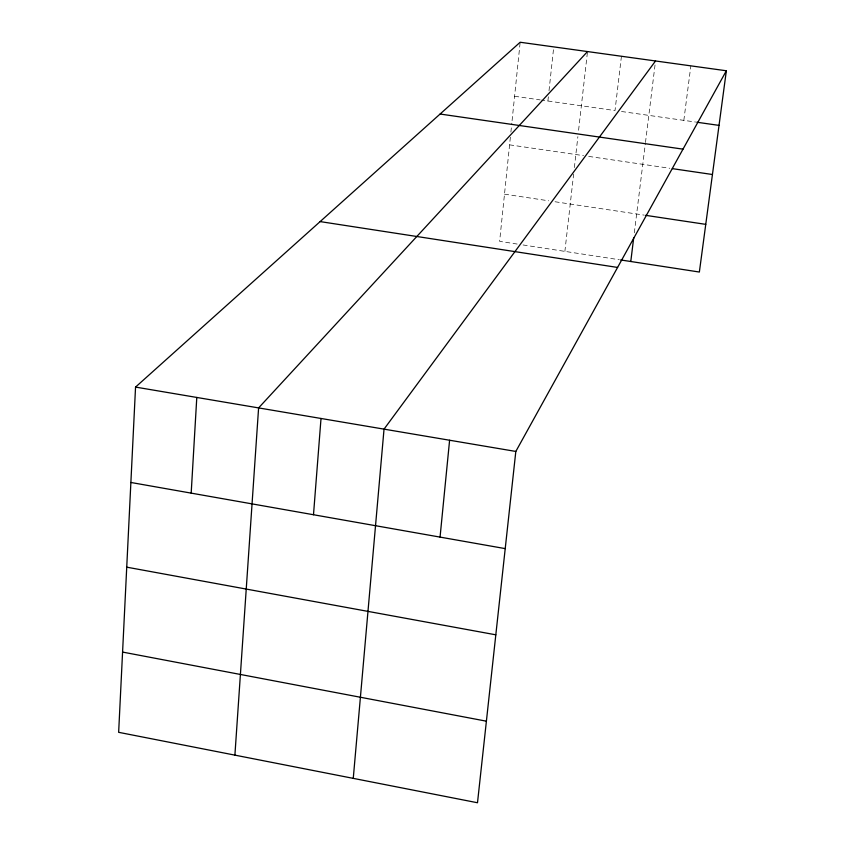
<?xml version="1.0" encoding="UTF-8"?>
<svg xmlns="http://www.w3.org/2000/svg" width="845" height="845" viewBox="0 0 845 845"><rect width="100%" height="100%" fill="white"/><g stroke="black" fill="none" stroke-linecap="round" stroke-linejoin="round"><path stroke-width="0.63" stroke-dasharray="4.22 3.17" d="M510.369 137.207L499.627 241.364L517.848 244.163M510.898 132.105L511.816 123.19M512.081 120.645L520.161 42.25M547.898 101.009L548.458 95.855M549.018 90.7L553.75 46.897M564.882 251.377L573.628 174.144M574.368 167.606L577.874 136.637M578.593 130.246L587.36 52.855M621.434 56.256L615.012 110.568L541.497 100.09M634.32 232.808L645.316 143.787M645.474 142.509L655.371 62.266M683.827 120.37L690.851 65.857M514.594 96.267L540.208 99.911M621.508 111.498L695.562 122.039M509.577 144.844L583.546 155.66M588.69 156.41L669.8 168.271M504.497 194.17L548.69 200.804M555.028 201.754L644.302 215.137M523.055 244.955L619.343 259.742"/><path stroke-width="1.27" d="M135.549 387.084L118.649 732.319L477.499 802.75L515.82 451.441L726.351 70.769L520.161 42.25L135.549 387.084L515.82 451.441M191.181 493.131L196.79 397.446M234.899 755.134L258.602 407.913L587.507 51.566M313.495 514.742L321.015 418.476M353.263 778.372L384.031 429.133L655.53 60.977M440.055 537.103L449.603 440.234M630.782 261.496L633.697 237.836M726.351 70.769L699.364 272.037L620.621 259.943M696.871 122.229L719.032 125.387M440.108 114.033L683.003 149.153M672.366 168.641L712.441 174.503M645.58 215.327L705.755 224.358M320.139 221.591L617.579 267.442M130.88 482.474L505.215 548.616M126.729 567.164L495.814 634.817M122.578 652.076L486.393 721.186"/></g></svg>
